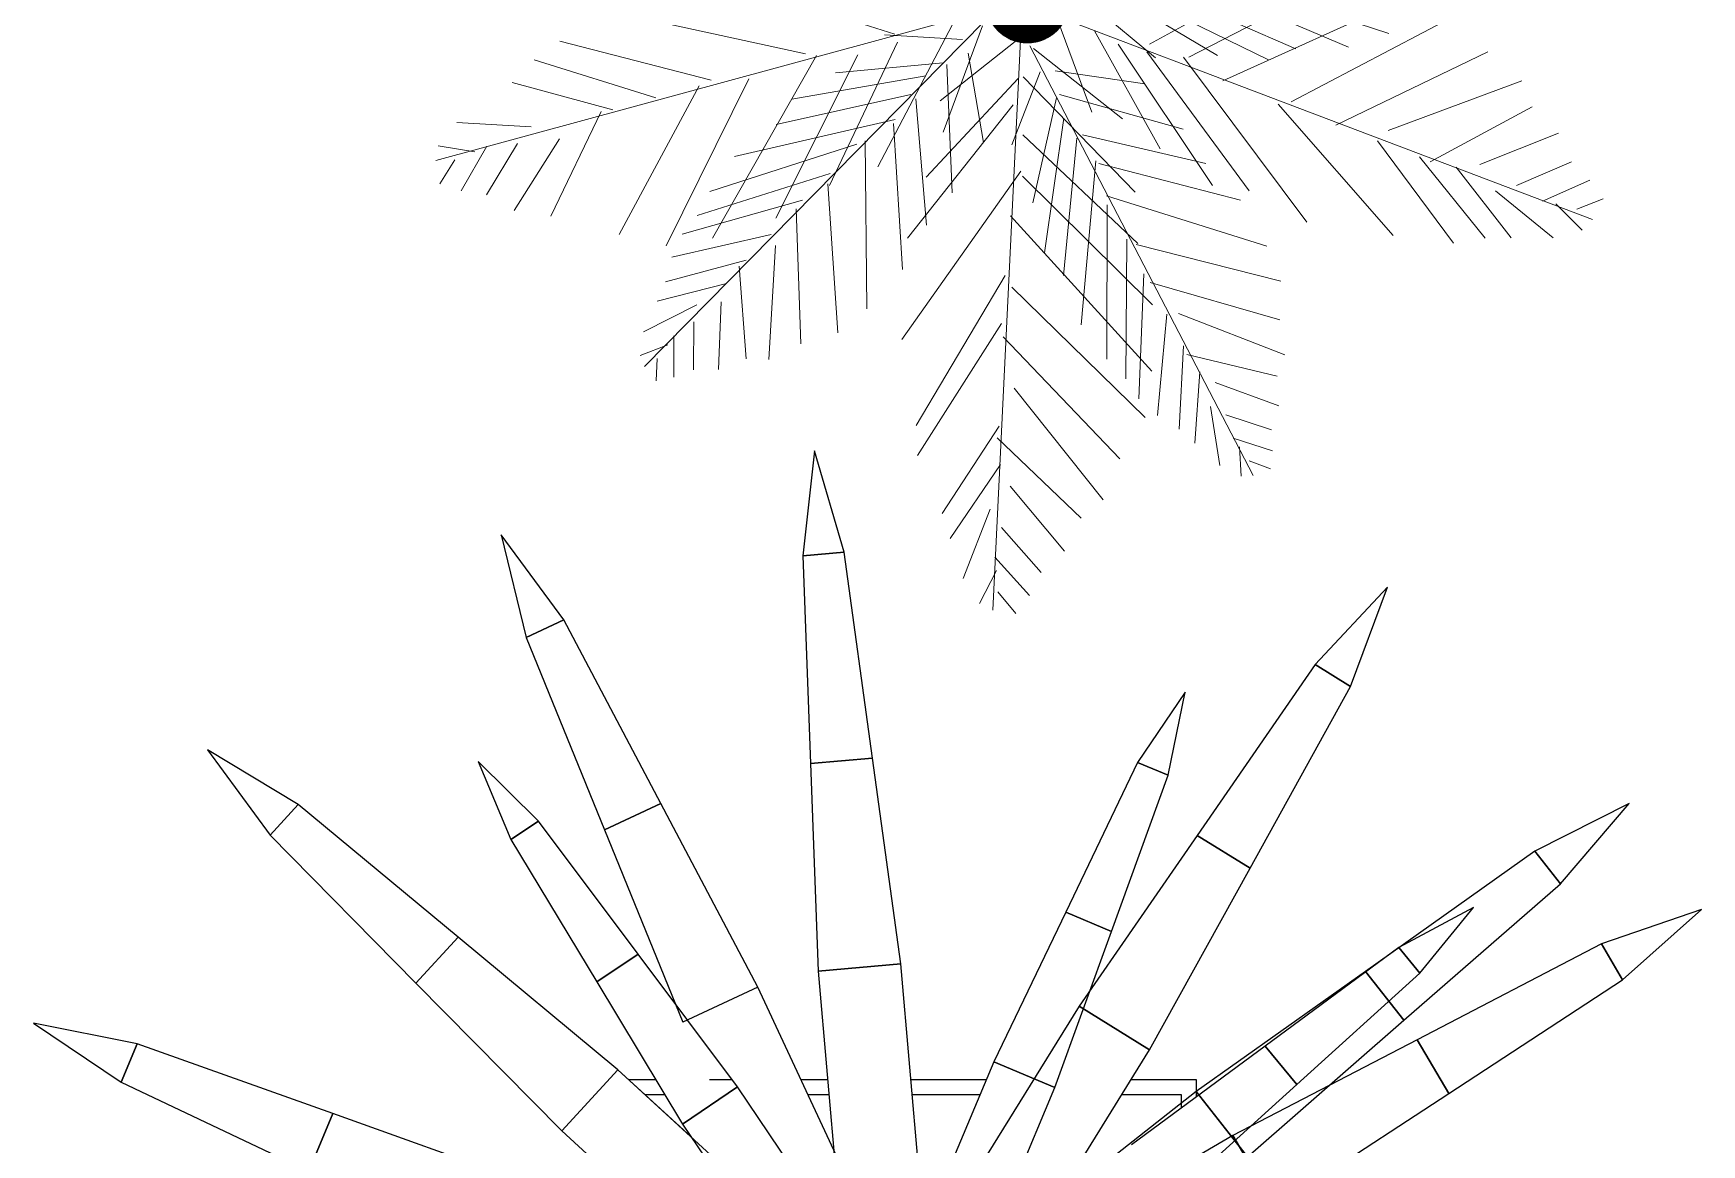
# Model space of a CAD drawing. Header units: inches. Extents: x -98933 to 1585249, y -3352739 to 192771.
# Drawn here: x 42597.94 to 42629.88, y 50359.15 to 50380.43 of the extents above; entities that cross this region are included whole.
import ezdxf

# ---------------------------------------------------------------- set-up
doc = ezdxf.new("R2010")
doc.units = ezdxf.units.IN
doc.header["$MEASUREMENT"] = 0
doc.layers.get('0').update_dxf_attribs({"lineweight": 0})
doc.layers.add('IFF-PLANTS', color=3, linetype='Continuous', lineweight=0)
doc.layers.add('PEJZAJ', color=7, linetype='Continuous')

# ---------------------------------------------------------------- blocks, each defined once
blk = doc.blocks.new('BITKI4')
at = {"color": 3}
for p, q in [((-0.04239, 0.46464), (-0.04819, 0.41222)), ((-0.04239, 0.46464), (-0.04819, 0.41222)), ((-0.02758, 0.41403), (-0.04239, 0.46464)), ((-0.02758, 0.41403), (-0.04239, 0.46464)), ((-0.04239, 0.46464), (-0.04239, 0.46464)), ((-0.04239, 0.46464), (-0.04239, 0.46464)), ((-0.16729, 0.38031), (-0.19852, 0.42281)), ((-0.19852, 0.42281), (-0.18604, 0.37157)), ((-0.19852, 0.42281), (-0.19852, 0.42281)), ((-0.02758, 0.41403), (-0.04819, 0.41222)), ((-0.04819, 0.41222), (-0.02758, 0.41403)), ((-0.04819, 0.41222), (-0.02758, 0.41403)), ((-0.02758, 0.41403), (-0.04819, 0.41222)), ((-0.04819, 0.41222), (-0.04432, 0.30874)), ((-0.04819, 0.41222), (-0.04432, 0.30874)), ((-0.01342, 0.31145), (-0.02758, 0.41403)), ((-0.01342, 0.31145), (-0.02758, 0.41403)), ((0.24336, 0.39659), (0.20732, 0.35808)), ((0.2249, 0.34718), (0.24336, 0.39659)), ((0.24336, 0.39659), (0.24336, 0.39659)), ((-0.18604, 0.37157), (-0.16729, 0.38031)), ((-0.16729, 0.38031), (-0.18604, 0.37157)), ((-0.1189, 0.28876), (-0.16729, 0.38031)), ((-0.18604, 0.37157), (-0.14702, 0.27565)), ((0.20732, 0.35808), (0.14844, 0.2729)), ((0.20732, 0.35808), (0.2249, 0.34718)), ((0.2249, 0.34718), (0.20732, 0.35808)), ((0.14244, 0.34424), (0.11878, 0.30931)), ((0.13404, 0.3029), (0.14244, 0.34424)), ((0.14244, 0.34424), (0.14244, 0.34424)), ((0.17481, 0.25655), (0.2249, 0.34718)), ((-0.29976, 0.28822), (-0.34486, 0.31554)), ((-0.34486, 0.31554), (-0.34486, 0.31554)), ((-0.34486, 0.31554), (-0.31374, 0.27297)), ((-0.29976, 0.28822), (-0.34486, 0.31554)), ((-0.34486, 0.31554), (-0.34486, 0.31554)), ((-0.34486, 0.31554), (-0.31374, 0.27297)), ((-0.18, 0.28003), (-0.20999, 0.30971)), ((-0.20999, 0.30971), (-0.20999, 0.30971)), ((-0.20999, 0.30971), (-0.19372, 0.27078)), ((-0.04432, 0.30874), (-0.01342, 0.31145)), ((-0.04432, 0.30874), (-0.01342, 0.31145)), ((-0.01342, 0.31145), (-0.04432, 0.30874)), ((-0.01342, 0.31145), (-0.04432, 0.30874)), ((-0.04432, 0.30874), (-0.04046, 0.20526)), ((-0.04432, 0.30874), (-0.04046, 0.20526)), ((0.00075, 0.20887), (-0.01342, 0.31145)), ((0.00075, 0.20887), (-0.01342, 0.31145)), ((0.11878, 0.30931), (0.08291, 0.23464)), ((0.11878, 0.30931), (0.13404, 0.3029)), ((0.13404, 0.3029), (0.11878, 0.30931)), ((0.10579, 0.22502), (0.13404, 0.3029)), ((-0.29976, 0.28822), (-0.31374, 0.27297)), ((-0.31374, 0.27297), (-0.29976, 0.28822)), ((-0.29976, 0.28822), (-0.31374, 0.27297)), ((-0.31374, 0.27297), (-0.29976, 0.28822)), ((-0.22004, 0.22213), (-0.29976, 0.28822)), ((-0.22004, 0.22213), (-0.29976, 0.28822)), ((-0.1189, 0.28876), (-0.14702, 0.27565)), ((-0.14702, 0.27565), (-0.1189, 0.28876)), ((-0.0705, 0.19721), (-0.1189, 0.28876)), ((0.36387, 0.28887), (0.31684, 0.26501)), ((0.36387, 0.28887), (0.31684, 0.26501)), ((0.32963, 0.24876), (0.36387, 0.28887)), ((0.32963, 0.24876), (0.36387, 0.28887)), ((0.36387, 0.28887), (0.36387, 0.28887)), ((0.36387, 0.28887), (0.36387, 0.28887)), ((-0.19372, 0.27078), (-0.18, 0.28003)), ((-0.18, 0.28003), (-0.19372, 0.27078)), ((-0.13031, 0.21374), (-0.18, 0.28003)), ((-0.14702, 0.27565), (-0.108, 0.17973)), ((-0.31374, 0.27297), (-0.241, 0.19926)), ((-0.31374, 0.27297), (-0.241, 0.19926)), ((-0.19372, 0.27078), (-0.15089, 0.19987)), ((0.14844, 0.2729), (0.08956, 0.18771)), ((0.17481, 0.25655), (0.14844, 0.2729)), ((0.14844, 0.2729), (0.17481, 0.25655)), ((0.31684, 0.26501), (0.23237, 0.2051)), ((0.31684, 0.26501), (0.23237, 0.2051)), ((0.32963, 0.24876), (0.31684, 0.26501)), ((0.31684, 0.26501), (0.32963, 0.24876)), ((0.32963, 0.24876), (0.31684, 0.26501)), ((0.31684, 0.26501), (0.32963, 0.24876)), ((0.12472, 0.16592), (0.17481, 0.25655)), ((0.25156, 0.18072), (0.32963, 0.24876)), ((0.25156, 0.18072), (0.32963, 0.24876)), ((0.08291, 0.23464), (0.04703, 0.15996)), ((0.08291, 0.23464), (0.10579, 0.22502)), ((0.10579, 0.22502), (0.08291, 0.23464)), ((0.28625, 0.23687), (0.249, 0.21706)), ((0.25949, 0.20426), (0.28625, 0.23687)), ((0.28625, 0.23687), (0.28625, 0.23687)), ((0.39993, 0.23592), (0.35007, 0.21875)), ((0.36051, 0.20089), (0.39993, 0.23592)), ((0.39993, 0.23592), (0.39993, 0.23592)), ((0.07754, 0.14714), (0.10579, 0.22502)), ((-0.241, 0.19926), (-0.22004, 0.22213)), ((-0.241, 0.19926), (-0.22004, 0.22213)), ((-0.22004, 0.22213), (-0.241, 0.19926)), ((-0.22004, 0.22213), (-0.241, 0.19926)), ((-0.14031, 0.15604), (-0.22004, 0.22213)), ((-0.14031, 0.15604), (-0.22004, 0.22213)), ((0.249, 0.21706), (0.18236, 0.16785)), ((0.249, 0.21706), (0.25949, 0.20426)), ((0.25949, 0.20426), (0.249, 0.21706)), ((0.35007, 0.21875), (0.25818, 0.17101)), ((0.35007, 0.21875), (0.36051, 0.20089)), ((0.36051, 0.20089), (0.35007, 0.21875)), ((-0.15089, 0.19987), (-0.13031, 0.21374)), ((-0.13031, 0.21374), (-0.15089, 0.19987)), ((-0.08063, 0.14746), (-0.13031, 0.21374)), ((0.00075, 0.20887), (-0.04046, 0.20526)), ((-0.04046, 0.20526), (0.00075, 0.20887)), ((0.00075, 0.20887), (-0.04046, 0.20526)), ((-0.04046, 0.20526), (0.00075, 0.20887)), ((0.00976, 0.10584), (0.00075, 0.20887)), ((0.00976, 0.10584), (0.00075, 0.20887)), ((-0.15089, 0.19987), (-0.10807, 0.12895)), ((-0.04046, 0.20526), (-0.03145, 0.10223)), ((-0.04046, 0.20526), (-0.03145, 0.10223)), ((0.23237, 0.2051), (0.14791, 0.1452)), ((0.23237, 0.2051), (0.14791, 0.1452)), ((0.19809, 0.14864), (0.25949, 0.20426)), ((0.23237, 0.2051), (0.25156, 0.18072)), ((0.23237, 0.2051), (0.25156, 0.18072)), ((0.25156, 0.18072), (0.23237, 0.2051)), ((0.25156, 0.18072), (0.23237, 0.2051)), ((0.27384, 0.14422), (0.36051, 0.20089)), ((-0.241, 0.19926), (-0.16827, 0.12555)), ((-0.241, 0.19926), (-0.16827, 0.12555)), ((-0.0705, 0.19721), (-0.108, 0.17973)), ((-0.02679, 0.10348), (-0.0705, 0.19721)), ((0.08956, 0.18771), (0.03507, 0.09981)), ((0.12472, 0.16592), (0.08956, 0.18771)), ((0.08956, 0.18771), (0.12472, 0.16592)), ((-0.38002, 0.169), (-0.43175, 0.17925)), ((-0.43175, 0.17925), (-0.38795, 0.14989)), ((-0.43175, 0.17925), (-0.43175, 0.17925)), ((0.17349, 0.11269), (0.25156, 0.18072)), ((0.17349, 0.11269), (0.25156, 0.18072)), ((-0.38795, 0.14989), (-0.38002, 0.169)), ((-0.38002, 0.169), (-0.38795, 0.14989)), ((-0.28251, 0.13417), (-0.38002, 0.169)), ((0.18236, 0.16785), (0.11572, 0.11863)), ((0.25818, 0.17101), (0.16629, 0.12327)), ((0.18236, 0.16785), (0.19809, 0.14864)), ((0.19809, 0.14864), (0.18236, 0.16785)), ((0.27384, 0.14422), (0.25818, 0.17101)), ((0.25818, 0.17101), (0.27384, 0.14422)), ((0.04703, 0.15996), (0.01497, 0.08369)), ((0.07754, 0.14714), (0.04703, 0.15996)), ((0.04703, 0.15996), (0.07754, 0.14714)), ((0.07023, 0.07801), (0.12472, 0.16592)), ((-0.38795, 0.14989), (-0.29439, 0.1055)), ((-0.14031, 0.15604), (-0.16827, 0.12555)), ((-0.16827, 0.12555), (-0.14031, 0.15604)), ((-0.14031, 0.15604), (-0.16827, 0.12555)), ((-0.16827, 0.12555), (-0.14031, 0.15604)), ((-0.06408, 0.08615), (-0.14031, 0.15604)), ((-0.1037, 0.12247), (-0.14031, 0.15604)), ((-0.08329, 0.151), (-0.0946, 0.151)), ((-0.08329, 0.151), (-0.0946, 0.151)), ((-0.08329, 0.151), (-0.0946, 0.151)), ((-0.08063, 0.14746), (-0.10807, 0.12895)), ((-0.10807, 0.12895), (-0.08063, 0.14746)), ((-0.03437, 0.07886), (-0.08063, 0.14746)), ((0.04548, 0.07087), (0.07754, 0.14714)), ((0.14791, 0.1452), (0.06664, 0.08123)), ((0.14791, 0.1452), (0.06664, 0.08123)), ((0.13669, 0.09303), (0.19809, 0.14864)), ((0.14067, 0.13706), (0.14067, 0.1435)), ((0.14067, 0.13706), (0.14067, 0.1435)), ((0.17349, 0.11269), (0.14791, 0.1452)), ((0.14791, 0.1452), (0.17349, 0.11269)), ((0.14791, 0.1452), (0.17349, 0.11269)), ((0.17349, 0.11269), (0.14791, 0.1452)), ((0.18717, 0.08755), (0.27384, 0.14422)), ((-0.28251, 0.13417), (-0.29439, 0.1055)), ((-0.29439, 0.1055), (-0.28251, 0.13417)), ((-0.18499, 0.09933), (-0.28251, 0.13417)), ((-0.16827, 0.12555), (-0.09204, 0.05566)), ((-0.16827, 0.12555), (-0.09204, 0.05566)), ((-0.10807, 0.12895), (-0.06181, 0.06035)), ((0.16629, 0.12327), (0.07701, 0.07106)), ((0.18717, 0.08755), (0.16629, 0.12327)), ((0.16629, 0.12327), (0.18717, 0.08755))]:
    blk.add_line(p, q, dxfattribs=at)
at = {"color": 1}
for p, q in [((-0.12138, 0.151), (-0.13481, 0.151)), ((-0.12138, 0.151), (-0.13481, 0.151)), ((-0.12138, 0.151), (-0.13481, 0.151)), ((-0.12138, 0.151), (-0.13481, 0.151)), ((-0.12138, 0.151), (-0.13481, 0.151)), ((-0.12138, 0.151), (-0.13481, 0.151)), ((-0.03572, 0.151), (-0.04895, 0.151)), ((-0.03572, 0.151), (-0.04895, 0.151)), ((-0.03572, 0.151), (-0.04895, 0.151)), ((-0.03572, 0.151), (-0.04895, 0.151)), ((-0.03572, 0.151), (-0.04895, 0.151)), ((-0.03572, 0.151), (-0.04895, 0.151)), ((0.04327, 0.151), (0.00581, 0.151)), ((0.04327, 0.151), (0.00581, 0.151)), ((0.04327, 0.151), (0.00581, 0.151)), ((0.04327, 0.151), (0.00581, 0.151)), ((0.04327, 0.151), (0.00581, 0.151)), ((0.04327, 0.151), (0.00581, 0.151)), ((0.14817, 0.151), (0.11547, 0.151)), ((0.14817, 0.151), (0.11547, 0.151)), ((0.14817, 0.151), (0.11547, 0.151)), ((0.14817, 0.151), (0.11547, 0.151)), ((0.14817, 0.151), (0.11547, 0.151)), ((0.14817, 0.151), (0.11547, 0.151)), ((0.14817, 0.14259), (0.14817, 0.151)), ((0.14817, 0.14259), (0.14817, 0.151)), ((0.14817, 0.14259), (0.14817, 0.151)), ((0.14817, 0.14259), (0.14817, 0.151)), ((0.14817, 0.14259), (0.14817, 0.151)), ((0.14817, 0.14259), (0.14817, 0.151)), ((0.14817, 0.151), (0.14817, 0.151)), ((0.14817, 0.151), (0.14817, 0.151)), ((0.14817, 0.151), (0.14817, 0.151)), ((0.14817, 0.151), (0.14817, 0.151)), ((-0.11686, 0.1435), (-0.12663, 0.1435)), ((-0.11686, 0.1435), (-0.12663, 0.1435)), ((-0.03506, 0.1435), (-0.04546, 0.1435)), ((-0.03506, 0.1435), (-0.04546, 0.1435)), ((0.04011, 0.1435), (0.00647, 0.1435)), ((0.04011, 0.1435), (0.00647, 0.1435)), ((0.14067, 0.1435), (0.11083, 0.1435)), ((0.14067, 0.1435), (0.11083, 0.1435))]:
    blk.add_line(p, q, dxfattribs=at)
blk = doc.blocks.new('*X20')
at = {"color": 0}
for p, q in [((-66.0861, -112.7145), (-65.9668, -112.5952)), ((-66.0861, -112.7128), (-65.9686, -112.5952)), ((-66.0861, -112.711), (-65.9704, -112.5952)), ((-66.0861, -112.7092), (-65.9721, -112.5952)), ((-66.0861, -112.7162), (-65.9651, -112.5953)), ((-66.0861, -112.7074), (-65.974, -112.5953)), ((-66.086, -112.7179), (-65.9634, -112.5953)), ((-66.086, -112.7055), (-65.9758, -112.5954)), ((-66.0859, -112.7196), (-65.9618, -112.5954)), ((-66.0858, -112.7036), (-65.9777, -112.5955)), ((-66.0858, -112.7212), (-65.9601, -112.5956)), ((-66.0857, -112.7017), (-65.9796, -112.5957)), ((-66.0856, -112.7229), (-65.9585, -112.5957)), ((-66.0855, -112.6997), (-65.9816, -112.5958)), ((-66.0855, -112.7245), (-65.9569, -112.5959)), ((-66.0853, -112.7261), (-65.9553, -112.596)), ((-66.0853, -112.6978), (-65.9836, -112.5961)), ((-66.0851, -112.7276), (-65.9537, -112.5962)), ((-66.085, -112.6957), (-65.9856, -112.5963)), ((-66.0849, -112.7292), (-65.9522, -112.5965)), ((-66.0847, -112.6936), (-65.9877, -112.5967)), ((-66.0846, -112.7307), (-65.9506, -112.5967)), ((-66.0844, -112.7322), (-65.9491, -112.597)), ((-66.0843, -112.6915), (-65.9898, -112.597)), ((-66.0841, -112.7337), (-65.9476, -112.5972)), ((-66.0839, -112.6893), (-65.992, -112.5974)), ((-66.0838, -112.7352), (-65.9461, -112.5975)), ((-66.0835, -112.7367), (-65.9447, -112.5978)), ((-66.0835, -112.6871), (-65.9943, -112.5979)), ((-66.0832, -112.7381), (-65.9432, -112.5981)), ((-66.0829, -112.6848), (-65.9965, -112.5984)), ((-66.0829, -112.7395), (-65.9418, -112.5985)), ((-66.0825, -112.741), (-65.9404, -112.5988)), ((-66.0823, -112.6824), (-65.9989, -112.599)), ((-66.0821, -112.7424), (-65.939, -112.5992)), ((-66.0818, -112.7437), (-65.9376, -112.5996)), ((-66.0817, -112.68), (-66.0013, -112.5997)), ((-66.0814, -112.7451), (-65.9362, -112.6)), ((-66.081, -112.7465), (-65.9349, -112.6004)), ((-66.0809, -112.6775), (-66.0039, -112.6004)), ((-66.0805, -112.7478), (-65.9335, -112.6008)), ((-66.0801, -112.7491), (-65.9322, -112.6013)), ((-66.0801, -112.6749), (-66.0065, -112.6013)), ((-66.0796, -112.7505), (-65.9309, -112.6017)), ((-66.0792, -112.7518), (-65.9296, -112.6022)), ((-66.0791, -112.6722), (-66.0092, -112.6022)), ((-66.0787, -112.7531), (-65.9283, -112.6026)), ((-66.0782, -112.7543), (-65.927, -112.6031)), ((-66.0781, -112.6693), (-66.012, -112.6033)), ((-66.0777, -112.7556), (-65.9257, -112.6036)), ((-66.0772, -112.7569), (-65.9245, -112.6041)), ((-66.0768, -112.6663), (-66.015, -112.6045)), ((-66.0767, -112.7581), (-65.9232, -112.6047)), ((-66.0761, -112.7593), (-65.922, -112.6052)), ((-66.0756, -112.7606), (-65.9208, -112.6058)), ((-66.0754, -112.6632), (-66.0182, -112.6059)), ((-66.075, -112.7618), (-65.9196, -112.6063)), ((-66.0745, -112.763), (-65.9184, -112.6069)), ((-66.0739, -112.7641), (-65.9172, -112.6075)), ((-66.0738, -112.6598), (-66.0216, -112.6075)), ((-66.0733, -112.7653), (-65.916, -112.6081)), ((-66.0727, -112.7665), (-65.9149, -112.6087)), ((-66.0721, -112.7676), (-65.9137, -112.6093)), ((-66.0719, -112.6561), (-66.0253, -112.6095)), ((-66.0714, -112.7688), (-65.9126, -112.6099)), ((-66.0708, -112.7699), (-65.9114, -112.6105)), ((-66.0702, -112.771), (-65.9103, -112.6112)), ((-66.0695, -112.7721), (-65.9092, -112.6118)), ((-66.0695, -112.6519), (-66.0294, -112.6118)), ((-66.0688, -112.7732), (-65.9081, -112.6125)), ((-66.0682, -112.7743), (-65.907, -112.6132)), ((-66.0675, -112.7754), (-65.9059, -112.6139)), ((-66.0668, -112.7765), (-65.9049, -112.6146)), ((-66.0664, -112.6471), (-66.0342, -112.6149)), ((-66.0661, -112.7775), (-65.9038, -112.6153)), ((-66.0653, -112.7786), (-65.9028, -112.616)), ((-66.0646, -112.7796), (-65.9017, -112.6167)), ((-66.0639, -112.7807), (-65.9007, -112.6175)), ((-66.0631, -112.7817), (-65.8997, -112.6182)), ((-66.0624, -112.7827), (-65.8987, -112.619)), ((-66.062, -112.6409), (-66.0405, -112.6194)), ((-66.0616, -112.7837), (-65.8977, -112.6197)), ((-66.0608, -112.7847), (-65.8967, -112.6205)), ((-66.06, -112.7857), (-65.8957, -112.6213)), ((-66.0592, -112.7866), (-65.8947, -112.6221)), ((-66.0584, -112.7876), (-65.8938, -112.6229)), ((-66.0576, -112.7885), (-65.8928, -112.6237)), ((-66.0568, -112.7895), (-65.8919, -112.6246)), ((-66.056, -112.7904), (-65.8909, -112.6254)), ((-66.0551, -112.7913), (-65.89, -112.6262)), ((-66.0543, -112.7923), (-65.8891, -112.6271)), ((-66.0534, -112.7932), (-65.8882, -112.628)), ((-66.0525, -112.7941), (-65.8873, -112.6288)), ((-66.0516, -112.7949), (-65.8864, -112.6297)), ((-66.0508, -112.7958), (-65.8855, -112.6306)), ((-66.0499, -112.7967), (-65.8847, -112.6315)), ((-66.0489, -112.7975), (-65.8838, -112.6324)), ((-66.048, -112.7984), (-65.883, -112.6333)), ((-66.0471, -112.7992), (-65.8821, -112.6343)), ((-66.0462, -112.8001), (-65.8813, -112.6352)), ((-66.0452, -112.8009), (-65.8805, -112.6361)), ((-66.0442, -112.8017), (-65.8797, -112.6371)), ((-66.0433, -112.8025), (-65.8789, -112.6381)), ((-66.0423, -112.8033), (-65.8781, -112.6391)), ((-66.0413, -112.8041), (-65.8773, -112.64)), ((-66.0403, -112.8048), (-65.8765, -112.641)), ((-66.0393, -112.8056), (-65.8758, -112.642)), ((-66.0383, -112.8063), (-65.875, -112.6431)), ((-66.0373, -112.8071), (-65.8743, -112.6441)), ((-66.0362, -112.8078), (-65.8735, -112.6451)), ((-66.0352, -112.8085), (-65.8728, -112.6462)), ((-66.0341, -112.8092), (-65.8721, -112.6472)), ((-66.0331, -112.8099), (-65.8714, -112.6483)), ((-66.032, -112.8106), (-65.8707, -112.6494)), ((-66.0309, -112.8113), (-65.87, -112.6504)), ((-66.0298, -112.812), (-65.8694, -112.6515)), ((-66.0287, -112.8127), (-65.8687, -112.6526)), ((-66.0276, -112.8133), (-65.868, -112.6538)), ((-66.0265, -112.8139), (-65.8674, -112.6549)), ((-66.0253, -112.8146), (-65.8668, -112.656)), ((-66.0242, -112.8152), (-65.8662, -112.6572)), ((-66.023, -112.8158), (-65.8655, -112.6583)), ((-66.0218, -112.8164), (-65.865, -112.6595)), ((-66.0207, -112.817), (-65.8644, -112.6607)), ((-66.0195, -112.8176), (-65.8638, -112.6619)), ((-66.0183, -112.8181), (-65.8632, -112.6631)), ((-66.017, -112.8187), (-65.8627, -112.6643)), ((-66.0158, -112.8192), (-65.8621, -112.6655)), ((-66.0146, -112.8197), (-65.8616, -112.6668)), ((-66.0133, -112.8203), (-65.8611, -112.668)), ((-66.0121, -112.8208), (-65.8606, -112.6693)), ((-66.0108, -112.8213), (-65.8601, -112.6706)), ((-66.0095, -112.8217), (-65.8596, -112.6718)), ((-66.0082, -112.8222), (-65.8591, -112.6731)), ((-66.0069, -112.8227), (-65.8587, -112.6745)), ((-66.0056, -112.8231), (-65.8582, -112.6758)), ((-66.0042, -112.8235), (-65.8578, -112.6771)), ((-66.0029, -112.8239), (-65.8574, -112.6785)), ((-66.0015, -112.8244), (-65.857, -112.6798)), ((-66.0001, -112.8247), (-65.8566, -112.6812)), ((-65.9987, -112.8251), (-65.8562, -112.6826)), ((-65.9973, -112.8255), (-65.8559, -112.684)), ((-65.9959, -112.8258), (-65.8555, -112.6855)), ((-65.9945, -112.8261), (-65.8552, -112.6869)), ((-65.993, -112.8264), (-65.8549, -112.6884)), ((-65.9915, -112.8267), (-65.8546, -112.6898)), ((-65.99, -112.827), (-65.8543, -112.6913)), ((-65.9885, -112.8273), (-65.8541, -112.6928)), ((-65.987, -112.8275), (-65.8538, -112.6943)), ((-65.9855, -112.8278), (-65.8536, -112.6959)), ((-65.9839, -112.828), (-65.8534, -112.6974)), ((-65.9823, -112.8281), (-65.8532, -112.699)), ((-65.9807, -112.8283), (-65.853, -112.7006)), ((-65.9791, -112.8285), (-65.8529, -112.7022)), ((-65.9775, -112.8286), (-65.8528, -112.7039)), ((-65.9758, -112.8287), (-65.8527, -112.7056)), ((-65.9741, -112.8288), (-65.8526, -112.7072)), ((-65.9724, -112.8288), (-65.8525, -112.7089)), ((-65.9707, -112.8289), (-65.8525, -112.7107)), ((-65.9689, -112.8289), (-65.8525, -112.7124)), ((-65.9671, -112.8289), (-65.8525, -112.7142)), ((-65.9653, -112.8288), (-65.8525, -112.716)), ((-65.9635, -112.8287), (-65.8526, -112.7179)), ((-65.9616, -112.8286), (-65.8527, -112.7198)), ((-65.9597, -112.8285), (-65.8529, -112.7217)), ((-65.9577, -112.8283), (-65.8531, -112.7236)), ((-65.9557, -112.8281), (-65.8533, -112.7256)), ((-65.9537, -112.8278), (-65.8535, -112.7276)), ((-65.9517, -112.8275), (-65.8538, -112.7297)), ((-65.9495, -112.8272), (-65.8542, -112.7318)), ((-65.9474, -112.8268), (-65.8546, -112.734)), ((-65.9452, -112.8264), (-65.855, -112.7362)), ((-65.9429, -112.8258), (-65.8555, -112.7384)), ((-65.9406, -112.8253), (-65.8561, -112.7408)), ((-65.9382, -112.8246), (-65.8567, -112.7432)), ((-65.9357, -112.8239), (-65.8574, -112.7457)), ((-65.9331, -112.8231), (-65.8582, -112.7482)), ((-65.9304, -112.8222), (-65.8591, -112.7509)), ((-65.9276, -112.8212), (-65.8602, -112.7537)), ((-65.9247, -112.82), (-65.8613, -112.7567)), ((-65.9216, -112.8187), (-65.8627, -112.7598)), ((-65.9183, -112.8171), (-65.8642, -112.7631)), ((-65.9147, -112.8153), (-65.866, -112.7667)), ((-65.9107, -112.8131), (-65.8682, -112.7706)), ((-65.9062, -112.8104), (-65.871, -112.7752)), ((-65.9006, -112.8065), (-65.8748, -112.7807)), ((-65.8915, -112.7992), (-65.8822, -112.7899))]:
    blk.add_line(p, q, dxfattribs=at)
blk = doc.blocks.new('PALM')
at = {"layer": 'IFF-PLANTS', "linetype": 'ByBlock'}
for p, q in [((-109.5, -153.8), (109.3, 332.8)), ((96.3, 300.1), (96.3, 332.8)), ((106.1, 316.5), (128.9, 326.3)), ((66.9, 254.4), (73.4, 319.7)), ((89.7, 290.3), (132.2, 306.7)), ((-132.8, -126.1), (-261.7, 280.8)), ((-254.9, 269.3), (-246.5, 287.4)), ((57.1, 215.2), (47.3, 293.6)), ((83.2, 264.2), (132.2, 283.8)), ((-252.1, 254.4), (-269.5, 273.9)), ((-250.7, 245), (-234.1, 277.4)), ((40.7, 185.8), (30.9, 277.3)), ((-245.2, 211.4), (-276.1, 253.9)), ((-240.7, 226), (-221.9, 263.8)), ((-227.4, 199.3), (-202.1, 253.4)), ((24.4, 149.9), (8.1, 260.9)), ((73.4, 228.3), (142, 257.7)), ((-230.2, 182.8), (-277.8, 224.3)), ((-227.5, 164.2), (-184.7, 233.9)), ((-207.1, 133.4), (-166.7, 225.5)), ((44, 195.6), (142, 225)), ((-493.3, 194.3), (-495.5, 219.1)), ((-473.5, 170.7), (-475.9, 216.2)), ((-450.7, 156.4), (-454.2, 209.1)), ((-419.5, 136), (-426.3, 210.3)), ((-224.3, 156.6), (-278.9, 205.9)), ((-14.8, 65), (-24.6, 218.5)), ((-112.7, -156.1), (-507.8, 202.5)), ((-397.6, 97.9), (-395.2, 200.2)), ((-356.1, 77.6), (-370.4, 202.5)), ((-205.4, 96.3), (-147.8, 200.4)), ((37.5, 149.9), (151.8, 202.2)), ((-480.8, 180), (-511.9, 190)), ((-331, 38.5), (-334.2, 187.3)), ((-294.7, 13), (-292.8, 177.3)), ((-214.9, 126.4), (-283.8, 184)), ((-190.6, 64), (-123.2, 176.8)), ((-446.4, 137.9), (-506.5, 164.3)), ((-204.1, 87), (-285, 161.8)), ((8.1, 114), (148.6, 163)), ((-250.9, -32.1), (-259.6, 152.7)), ((-44.2, -23.2), (-70.3, 156.4)), ((-193, 54.9), (-280.6, 141.2)), ((-178.6, 15.2), (-110.1, 146.5)), ((-412.1, 116.4), (-489.7, 131.3)), ((-5, 71.5), (151.8, 120.5)), ((-389.2, 91.8), (-479.2, 110.7)), ((-183.8, 21.1), (-280.2, 117.1)), ((-218.8, -49.5), (-217.9, 111.7)), ((-163.3, -9.7), (-97.8, 101.4)), ((-63.8, -49.3), (-86.7, 100.9)), ((36.9, -31.4), (98.5, 89.9)), ((-163.5, -13.4), (-274.9, 79.8)), ((-76.9, -72.2), (-106.3, 74.8)), ((-34.4, 16), (138.8, 81.3)), ((-323.7, 29.3), (-458.2, 59.3)), ((-192.8, -75.1), (-188.7, 64.4)), ((10.4, -61.4), (64.7, 73.3)), ((-155.6, -37.9), (-96.6, 56.9)), ((-291.5, 1.6), (-440.5, 39.8)), ((-161.3, -39.4), (-255, 38)), ((-156.4, -111), (-158.5, 30.6)), ((-31.9, -82.1), (7, 31.4)), ((-13.6, -71.5), (31, 41.5)), ((-144.9, -77.4), (-89.4, 21.3)), ((-83.4, -95), (-116.1, 19.3)), ((-40.9, -19.9), (112.6, 29.1)), ((-156.9, -60), (-252.8, 12)), ((-57.3, -52.6), (76.7, -13.4)), ((-45.6, -95.3), (-22.2, -3.1)), ((-216.7, -53.6), (-395.6, -22.9)), ((-148.6, -77.1), (-229, -26.4)), ((-132.5, -122.1), (-120.9, -22.9)), ((-132.9, -94.7), (-84.9, -30.7)), ((-68.7, -109), (-62, -40.3)), ((-99.7, -124.4), (-135.7, -46)), ((-344.9, -165.9), (-431.3, -66.9)), ((-294.7, -169.5), (-398.4, -63.8)), ((-266.3, -162.7), (-351.7, -66.1)), ((-380.2, -170), (-461.4, -83)), ((-180.2, -99.8), (-329.1, -82.3)), ((-237.2, -164.1), (-309.1, -78.7)), ((-196.3, -166.1), (-273, -82.8)), ((-142.7, -103.4), (-205.9, -75.8)), ((-416, -160.1), (-491.1, -93.2)), ((-176.1, -160), (-222.1, -94.6)), ((-451.5, -170), (-504.7, -107.8)), ((-160.5, -113.1), (-279.3, -108.8)), ((-484.9, -159), (-528.6, -118.3)), ((-149.9, -168.1), (-240.7, -126.4)), ((-535.6, -167.1), (-561.3, -141.3)), ((-514.4, -163.5), (-544.5, -133.9)), ((-167.9, -187.4), (-303.1, -145.6)), ((-137.6, -137.7), (-223.2, -147.6)), ((-560, -163.6), (-574.6, -150)), ((-111.5, -159.7), (-574.6, -424.7)), ((-146.2, -169.7), (-573, -166.4)), ((-544.9, -165.5), (-568.8, -176)), ((-502, -172.2), (-551.9, -188.5)), ((-470.1, -166.8), (-524.3, -199.2)), ((-443.3, -169.3), (-507.1, -205.9)), ((-411.7, -169.6), (-487.8, -217.4)), ((-370.9, -171.6), (-467.1, -225.4)), ((-336.9, -170.9), (-446.1, -227.6)), ((-301.9, -172.6), (-423.1, -234.6)), ((-262.9, -164), (-386, -241.1)), ((-213.3, -210.9), (-344.7, -163.9)), ((-237.4, -169.9), (-340, -235.1)), ((-216.5, -172.1), (-314.6, -241.1)), ((-197.6, -169.5), (-270.8, -230.3)), ((-170.9, -172), (-216.6, -223.6)), ((-245.7, -227.7), (-398.7, -177.1)), ((-272.1, -253), (-450.6, -204)), ((-209.9, -217.4), (-279.7, -352.4)), ((-328.5, -280.6), (-484.2, -228)), ((-364, -307.3), (-506.5, -264.3)), ((-277.8, -260.9), (-369.7, -404)), ((-353, -303.2), (-423, -421.8)), ((-441.1, -352.2), (-537.7, -318.4)), ((-398.4, -326.7), (-450.4, -426.2)), ((-484.1, -361.3), (-556.9, -344.8)), ((-432.7, -346.2), (-478.5, -425.9)), ((-513.1, -384.6), (-564.3, -371.7)), ((-533.8, -401.9), (-577.7, -390.2)), ((-494.2, -386.3), (-537.8, -435.3)), ((-562.3, -413.5), (-586.6, -407.9)), ((-544.8, -406), (-564, -432.4))]:
    blk.add_line(p, q, dxfattribs=at)
blk.add_circle((-106.9, -155.2), 36.5, dxfattribs=at)
at = {"layer": 'IFF-PLANTS', "linetype": 'ByBlock', "xscale": 312.542239965011, "yscale": 312.542239965011, "zscale": 312.542239965011}
blk.add_blockref('*X20', (20511.3, 35072.1), dxfattribs=at)

msp = doc.modelspace()

# ---------------------------------------------------------------- block references
at = {"layer": 'IFF-PLANTS', "color": 7, "xscale": -0.02172476840241558, "yscale": 0.02172476839041337, "zscale": 0.0217247683944911, "rotation": 225}
msp.add_blockref('PALM', (42621, 50380.297), dxfattribs=at)
at = {"layer": 'PEJZAJ', "color": 7, "xscale": 38.40000000002328, "yscale": 38.39999999999418, "zscale": 38.40000000000001}
msp.add_blockref('BITKI4', (42614.523, 50354.595), dxfattribs=at)

doc.saveas('drawing.dxf')
